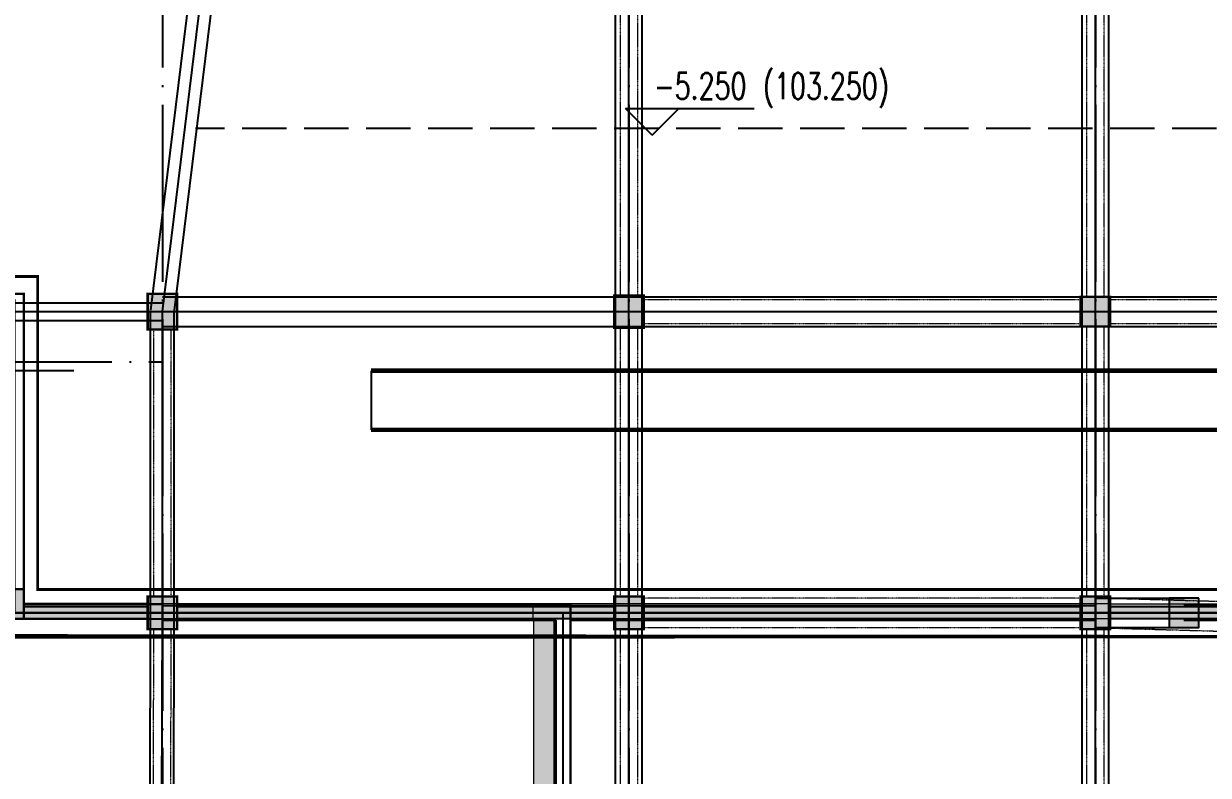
# Model space of a CAD drawing. Extents: x 290727 to 13733020, y 1731457 to 3643100.
# Drawn here: x 652827 to 672888, y 2195130 to 2207855 of the extents above; entities that cross this region are included whole.
import ezdxf

# ---------------------------------------------------------------- set-up
doc = ezdxf.new("R2010")
doc.units = 0
doc.header["$LTSCALE"] = 10
doc.header["$PDSIZE"] = 0.5
for name, pattern in [('DASH', [0.35, 0.25, -0.1]), ('DASHED', [0.75, 0.5, -0.25]), ('DOTE', [2.4200000000000004, 2, -0.2, 0.02, -0.2])]:
    doc.linetypes.add(name, pattern=pattern)
doc.layers.get('0').update_dxf_attribs({"linetype": 'CONTINUOUS'})
for name, color, linetype in [('-A-车行道路', 8, 'CONTINUOUS'), ('BEAM_DASH', 144, 'DASHED'), ('COLU', 2, 'CONTINUOUS'), ('COLUMN', 9, 'CONTINUOUS'), ('DIM_ELEV', 3, 'CONTINUOUS'), ('DOTE', 8, 'DOTE'), ('DUCT-排烟管', 2, 'CONTINUOUS'), ('DUCT-排烟管端线', 4, 'CONTINUOUS'), ('PUB_HATCH', 8, 'CONTINUOUS'), ('PUB_TEXT', 7, 'CONTINUOUS'), ('SPACE_HATCH', 8, 'CONTINUOUS'), ('WALL', 255, 'CONTINUOUS'), ('X-人防$0$PUB_HATCH', 8, 'CONTINUOUS'), ('作业图', 4, 'CONTINUOUS'), ('文字', 4, 'CONTINUOUS'), ('防火分区示意线', 4, 'CONTINUOUS'), ('防火分区线', 7, 'CONTINUOUS')]:
    doc.layers.add(name, color=color, linetype=linetype)
for name, color, linetype, true_color in [('1106', 7, 'CONTINUOUS', 0x89bf5f), ('2106', 7, 'CONTINUOUS', 0x64cfcf), ('2206', 7, 'CONTINUOUS', 0x3474d4)]:
    doc.layers.add(name, color=color, linetype=linetype, true_color=true_color)
for name, color, linetype, lineweight in [('_0', 7, 'CONTINUOUS', 15), ('X-人防$0$人防', 210, 'CONTINUOUS', 20), ('人防', 210, 'CONTINUOUS', 20)]:
    doc.layers.add(name, color=color, linetype=linetype, lineweight=lineweight)
doc.layers.get('0').off()
doc.styles.add('_TCH_DIM', font='SIMPLEX', dxfattribs={"bigfont": 'GBCBIG'})

# ---------------------------------------------------------------- blocks, each defined once
blk = doc.blocks.new('A$C55C93FC2')
at = {"layer": 'DOTE', "linetype": 'DOTE', "ltscale": 150}
for p, q in [((170248.6431798763, 127235.4713699026), (170248.6431798761, 52513.62335556466)), ((178148.6431798763, 127235.4713699026), (178148.6431798761, 52513.62335558701)), ((186048.6431798761, 127235.4713699026), (186048.6431798761, 52513.6233556075)), ((102195.9590474386, 76542.35001189262), (252290.8196143164, 76542.35001189169)), ((10299.45606850745, 75692.3500111429), (170248.6431798762, 75692.35001114244)), ((154884.1350579555, 71442.35001189262), (252290.8196143164, 71442.35001189262))]:
    blk.add_line(p, q, dxfattribs=at)
blk = doc.blocks.new('_FZH')
blk.add_lwpolyline([(-0.5, -0.5), (0.5, -0.5), (0.5, 0.5), (-0.5, 0.5)], close=True)
at = {"layer": 'PUB_HATCH'}
blk.add_solid([(-0.5, -0.5), (0.5, -0.5), (-0.5, 0.5), (0.5, 0.5)], dxfattribs=at)
blk = doc.blocks.new('车库建筑作业图')
at = {"layer": 'SPACE_HATCH'}
for points in [[(661610.4503020884, 2197863.948250477), (661556.3339886, 2198030.614954212), (652826.6589281687, 2198030.620933822), (652576.6590456461, 2197780.621105066), (661462.5084588326, 2197780.61501848)], [(671226.8842265549, 2197780.608330125), (671226.8843977987, 2198030.608330125), (661556.3339886, 2198030.614954212), (661610.4503020884, 2197863.948250477), (661812.5084588326, 2197780.614778738)], [(676876.8866418464, 2197780.367752732), (676876.8866424911, 2198030.367764739), (671226.8378059443, 2198028.616659795), (671226.9152877904, 2197778.616671802)]]:
    blk.add_hatch(color=256, dxfattribs=at).paths.add_polyline_path(points)
at = {"layer": 'X-人防$0$PUB_HATCH'}
blk.add_hatch(color=256, dxfattribs=at).paths.add_polyline_path([(661462.5084588326, 2197780.61501848), (661462.5089230716, 2192474.118608566), (661812.5089230716, 2192474.118639186), (661812.5084588326, 2197780.614778738), (661610.4503020884, 2197863.948250477)])
at = {"layer": '-A-车行道路', "linetype": 'DASH', "ltscale": 300}
blk.add_lwpolyline([(689826.8842950658, 2206079.787073784), (655736.6070021638, 2206079.787074155)], dxfattribs=at)
at = {"layer": '_0', "linetype": 'Continuous', "flags": 128}
blk.add_lwpolyline([(660836.3000245402, 2197780.586304004), (661456.2108421815, 2197780.586358246), (661456.2108421815, 2198030.608330176)], dxfattribs=at)
at = {"layer": 'DIM_ELEV'}
for p, q in [((663471.0171711929, 2205969.793145902), (663021.0171711929, 2206419.793145902)), ((663021.0171711929, 2206419.793145902), (665196.0171711929, 2206419.793145902)), ((663471.0171711929, 2205969.793145902), (663921.0171711929, 2206419.793145902))]:
    blk.add_line(p, q, dxfattribs=at)
at = {"layer": 'DOTE', "linetype": 'Continuous', "ltscale": 150}
blk.add_line((653676.6564970316, 2201979.787114714), (646476.8842950186, 2201979.787114704), dxfattribs=at)
at = {"layer": 'WALL', "linetype": 'Continuous'}
for p, q in [((654926.8842950994, 2197979.787114673), (652827.6536054687, 2197979.787114741)), ((662826.8842950994, 2197979.787114711), (655426.8649209872, 2197979.787114725)), ((670726.8842950994, 2197979.787114723), (663326.8649209873, 2197979.787114692)), ((678626.8842950994, 2197979.787114718), (671226.8842950994, 2197979.787114701)), ((654926.8842950994, 2197779.787114666), (652827.6536054687, 2197779.787114746)), ((662826.8842950994, 2197779.787114711), (655426.8649209872, 2197779.787114726)), ((670726.8842950994, 2197779.787114723), (663326.8649209873, 2197779.787114725)), ((678626.8842950994, 2197779.787114718), (671226.8842950994, 2197779.787114725))]:
    blk.add_line(p, q, dxfattribs=at)
at = {"layer": 'X-人防$0$人防', "color": 210}
for p, q in [((661462.5084588326, 2197780.61501848), (661462.5089230716, 2192474.118608566)), ((661812.5089230716, 2192474.118639186), (661812.5084588326, 2197780.614778738))]:
    blk.add_line(p, q, dxfattribs=at)
at = {"layer": '人防'}
for p, q in [((661556.3339886, 2198030.614954212), (652826.6589281687, 2198030.620933822)), ((671226.8843977987, 2198030.608330125), (661556.3339886, 2198030.614954212)), ((676876.886642491, 2198030.367764739), (671226.8378059443, 2198028.616659795)), ((661462.5084588326, 2197780.61501848), (652576.6590456461, 2197780.621105066)), ((671226.8842265549, 2197780.608330125), (661812.5084588326, 2197780.614778738)), ((676876.8866418463, 2197780.367752732), (671226.9152877904, 2197778.616671802))]:
    blk.add_line(p, q, dxfattribs=at)
at = {"layer": '防火分区示意线', "color": 5, "linetype": 'DASH', "ltscale": 300, "const_width": 50, "elevation": -2.017032051709331}
blk.add_lwpolyline([(683548.8595907034, 2181478.15972309), (682759.900056763, 2181478.15972309), (682548.8400330131, 2181478.15972309), (681548.8400330131, 2181478.159723091), (681548.8400330131, 2186578.15972309), (679263.3491417725, 2186578.159723102), (679263.377999895, 2198276.506587967), (653063.1203569457, 2198276.506587979), (653063.1203569702, 2203578.159723026), (649248.840069573, 2203578.159722685), (649248.8400686283, 2205134.37260848), (649248.8400674418, 2207078.07185518), (648248.8400672068, 2207078.297137912), (648248.8400672069, 2212978.160330127), (647363.348906891, 2212978.158985338), (647363.3932666241, 2236578.099314738)], dxfattribs=at)
at = {"layer": '防火分区示意线', "color": 3, "linetype": 'DASH', "ltscale": 300, "const_width": 50}
blk.add_lwpolyline([(687857.3499606135, 2178279.697511427), (682768.7557690705, 2178279.515669833), (682768.6296660904, 2180679.787253851), (682568.6654088387, 2180679.787253852), (680768.6654088421, 2180679.78725385), (680768.6654088421, 2185779.787253876), (678483.1725441152, 2185779.787253876), (678483.2014023, 2197478.159356448), (652282.945732771, 2197479.812491376), (652282.9457327955, 2202779.787253749), (648468.6654458877, 2202779.787253736), (648468.6654437629, 2206279.789488653), (647468.6662942925, 2206279.789488078), (647468.6639546535, 2207379.788667199), (637168.6634940978, 2207379.784837983), (637168.6647287635, 2205946.860801869), (630368.6666270538, 2205946.860801866), (630368.6656504918, 2207379.78725341), (623968.6654430358, 2207379.787253409), (623968.6654430364, 2202579.787253413), (615068.6659577573, 2202579.78725341), (615068.6654826283, 2207379.78725341), (608668.6654430357, 2207379.78725341)], dxfattribs=at)
at = {"layer": '防火分区线', "linetype": 'Continuous', "flags": 128}
blk.add_lwpolyline([(683162.31941605, 2181079.787114852), (682773.436196785, 2181079.787114852), (682562.3761730351, 2181079.787114854), (681162.3761730351, 2181079.787114852), (681162.3761730351, 2181079.787114854), (681162.3761730351, 2186179.787114877), (678876.8842950513, 2186179.787114877), (678876.9131531739, 2197878.133979729), (652676.6564969658, 2197879.787114719), (652676.6564969904, 2203179.787114752), (648862.3762098379, 2203179.787114739), (648862.376207713, 2206679.789349885), (647862.3762077079, 2206679.78934931), (647862.3738680686, 2207779.788676908), (636762.3739960039, 2207779.784550277), (636762.3752306695, 2206346.86066287), (630762.3771837907, 2206346.860662867), (630762.3762072287, 2207779.787114412), (623562.3762072287, 2207779.787114411), (623562.3762072293, 2202979.787114414), (615462.3766823561, 2202979.787114412), (615462.3762072271, 2207779.787114412), (608262.3762072287, 2207779.787114412)], dxfattribs=at)
at = {"layer": 'COLUMN', "linetype": 'Continuous'}
for p, xscale, yscale, zscale, rotation in [((655176.8842950845, 2202979.725001465), 600.0000000004657, 499.9999996098923, 499.9999996098923, 270.0000000496923), ((663076.8842951376, 2202979.725001465), 550.0000000004657, 500.0000000823056, 500.0000000823056, 269.9999999643574), ((670976.884295052, 2202979.787114763), 500, 500, 500, 270), ((652577.653605329, 2198029.692644127), 500, 500, 500, 270), ((655176.8746081179, 2197879.725001599), 550, 499.9806261314079, 499.9806261314079, 270), ((663076.8746081179, 2197879.725001599), 550, 499.9806261314079, 499.9806261314079, 270), ((670976.884295052, 2197879.725001599), 550, 500, 500, 270)]:
    blk.add_blockref('_FZH', p, dxfattribs=dict(at, xscale=xscale, yscale=yscale, zscale=zscale, rotation=rotation))
at = {"layer": '文字', "linetype": 'Continuous'}
blk.add_blockref('A$C55C93FC2', (484928.2411151752, 2126437.437102827), dxfattribs=at)
at = {"layer": 'PUB_TEXT', "style": '_TCH_DIM', "width": 0.7058823529411765}
for s, p in [('-5.250', (663501.0171711929, 2206577.293145902)), ('(103.250)', (665346.0171711929, 2206577.293145902))]:
    blk.add_text(s, height=446.25, dxfattribs=at).set_placement(p)
blk = doc.blocks.new('人防-l')
at = {"layer": '2106'}
for points in [[(807318.6594224663, -930083.7827650621), (806818.6594224663, -930083.7827650621), (806818.6594224663, -930683.7827650621), (807318.6594224663, -930683.7827650621)], [(815218.6594224663, -930108.7827650621), (814718.6594224663, -930108.7827650621), (814718.6594224663, -930658.7827650621), (815218.6594224663, -930658.7827650621)], [(823118.6594224663, -930133.7827650621), (822618.6594224663, -930133.7827650621), (822618.6594224663, -930633.7827650621), (823118.6594224663, -930633.7827650621)], [(807318.6594224663, -935208.7827650621), (806818.6594224663, -935208.7827650621), (806818.6594224663, -935758.7827650621), (807318.6594224663, -935758.7827650621)], [(815218.6594224663, -935208.7827650621), (814718.6594224663, -935208.7827650621), (814718.6594224663, -935758.7827650621), (815218.6594224663, -935758.7827650621)], [(823118.6594224663, -935208.7827650621), (822618.6594224663, -935208.7827650621), (822618.6594224663, -935758.7827650621), (823118.6594224663, -935758.7827650621)], [(824618.6594224663, -935233.7827650621), (824118.6594224663, -935233.7827650621), (824118.6594224663, -935733.7827650621), (824618.6594224663, -935733.7827650621)]]:
    blk.add_hatch(color=0, dxfattribs=at).paths.add_polyline_path(points)
at = {"color": 0}
for p, q in [((807068.6594224663, -930383.7827650621), (807818.6594224663, -924283.7827650621)), ((814968.6594224663, -930383.7827650621), (814968.6594224663, -924283.7827650621)), ((822868.6594224663, -930383.7827650621), (822868.6594224663, -924283.7827650621)), ((804569.0031724663, -930383.7827650621), (807068.6594224663, -930383.7827650621)), ((807068.6594224663, -935483.7827650621), (807068.6594224663, -930383.7827650621)), ((807068.6594224663, -930383.7827650621), (814968.6594224663, -930383.7827650621)), ((814968.6594224663, -935483.7827650621), (814968.6594224663, -930383.7827650621)), ((814968.6594224663, -930383.7827650621), (822868.6594224663, -930383.7827650621)), ((822868.6594224663, -935483.7827650621), (822868.6594224663, -930383.7827650621)), ((822868.6594224663, -930383.7827650621), (830768.6594224663, -930383.7827650621)), ((804569.0031724663, -935483.7827650621), (807068.6594224663, -935483.7827650621)), ((807054.2844224663, -940583.7827650621), (807068.6594224663, -935483.7827650621)), ((807068.6594224663, -935483.7827650621), (813854.2844224663, -935483.7827650621)), ((813854.2844224663, -935483.7827650621), (814968.6594224663, -935483.7827650621)), ((813854.2844224663, -940583.7358900621), (813854.2844224663, -935483.7827650621)), ((814968.6594224663, -940583.7827650621), (814968.6594224663, -935483.7827650621)), ((814968.6594224663, -935483.7827650621), (822868.6594224663, -935483.7827650621)), ((822868.6594224663, -940583.7827650621), (822868.6594224663, -935483.7827650621)), ((822868.6594224663, -935483.7827650621), (824368.6594224663, -935483.7827650621)), ((824368.6594224663, -935483.7827650621), (830768.6594224663, -935483.7827650621))]:
    blk.add_line(p, q, dxfattribs=at)
for p in [(807068.6594224663, -930383.7827650621), (814968.6594224663, -930383.7827650621), (822868.6594224663, -930383.7827650621), (807068.6594224663, -935483.7827650621), (813854.2844224663, -935483.7827650621), (814968.6594224663, -935483.7827650621), (822868.6594224663, -935483.7827650621), (824368.6594224663, -935483.7827650621)]:
    blk.add_point(p, dxfattribs=at)
at = {"layer": '1106', "color": 0}
for p, q in [((822868.6594224663, -935233.7827650621), (824368.6594224663, -935233.7827650621)), ((804719.0031724663, -935333.7827650621), (807068.6594224663, -935333.7827650621)), ((807068.6594224663, -935358.7827650621), (813854.2844224663, -935358.7827650621)), ((813854.2844224663, -935358.7827650621), (814968.6594224663, -935358.7827650621)), ((814968.6594224663, -935358.7827650621), (822868.6594224663, -935358.7827650621)), ((824368.6594224663, -935358.7827650621), (830643.6594224663, -935358.7827650621)), ((804469.0031724663, -935583.7827650621), (807068.6594224663, -935583.7827650621)), ((807068.6594224663, -935608.7827650621), (813729.2844224663, -935608.7827650621)), ((813729.2844224663, -940583.7358900621), (813729.2844224663, -935608.7827650621)), ((813979.2844224663, -935608.7827650621), (814968.6594224663, -935608.7827650621)), ((813979.2844224663, -940583.7358900621), (813979.2844224663, -935608.7827650621)), ((814968.6594224663, -935608.7827650621), (822868.6594224663, -935608.7827650621)), ((824368.6594224663, -935608.7827650621), (830768.6594224663, -935608.7827650621)), ((822868.6594224663, -935733.7827650621), (824368.6594224663, -935733.7827650621))]:
    blk.add_line(p, q, dxfattribs=at)
at = {"layer": '2106', "color": 0, "linetype": 'Continuous'}
for points in [[(807318.6594224663, -930083.7827650621), (806818.6594224663, -930083.7827650621), (806818.6594224663, -930683.7827650621), (807318.6594224663, -930683.7827650621)], [(815218.6594224663, -930108.7827650621), (814718.6594224663, -930108.7827650621), (814718.6594224663, -930658.7827650621), (815218.6594224663, -930658.7827650621)], [(823118.6594224663, -930133.7827650621), (822618.6594224663, -930133.7827650621), (822618.6594224663, -930633.7827650621), (823118.6594224663, -930633.7827650621)], [(807318.6594224663, -935208.7827650621), (806818.6594224663, -935208.7827650621), (806818.6594224663, -935758.7827650621), (807318.6594224663, -935758.7827650621)], [(815218.6594224663, -935208.7827650621), (814718.6594224663, -935208.7827650621), (814718.6594224663, -935758.7827650621), (815218.6594224663, -935758.7827650621)], [(823118.6594224663, -935208.7827650621), (822618.6594224663, -935208.7827650621), (822618.6594224663, -935758.7827650621), (823118.6594224663, -935758.7827650621)], [(824618.6594224663, -935233.7827650621), (824118.6594224663, -935233.7827650621), (824118.6594224663, -935733.7827650621), (824618.6594224663, -935733.7827650621)]]:
    blk.add_lwpolyline(points, close=True, dxfattribs=at)
at = {"layer": '2206', "color": 0}
for p, q in [((806870.1594224663, -930359.3765150621), (807620.1594224663, -924259.3765150621)), ((806870.1594224663, -930359.3765150621), (807620.1594224663, -924259.3765150621)), ((807267.1594224663, -930408.1890150621), (808017.1594224663, -924308.1890150621)), ((814743.6594224663, -930383.7827650621), (814743.6594224663, -924283.7827650621)), ((814743.6594224663, -930383.7827650621), (814743.6594224663, -924283.7827650621)), ((815193.6594224663, -930383.7827650621), (815193.6594224663, -924283.7827650621)), ((822643.6594224663, -930383.7827650621), (822643.6594224663, -924283.7827650621)), ((822643.6594224663, -930383.7827650621), (822643.6594224663, -924283.7827650621)), ((823093.6594224663, -930383.7827650621), (823093.6594224663, -924283.7827650621)), ((804569.0031724663, -930233.7827650621), (807068.6594224663, -930233.7827650621)), ((804569.0031724663, -930233.7827650621), (807068.6594224663, -930233.7827650621)), ((807068.6594224663, -930133.7827650621), (814968.6594224663, -930133.7827650621)), ((807068.6594224663, -930133.7827650621), (814968.6594224663, -930133.7827650621)), ((814968.6594224663, -930133.7827650621), (822868.6594224663, -930133.7827650621)), ((814968.6594224663, -930133.7827650621), (822868.6594224663, -930133.7827650621)), ((822868.6594224663, -930133.7827650621), (830768.6594224663, -930133.7827650621)), ((822868.6594224663, -930133.7827650621), (830768.6594224663, -930133.7827650621)), ((806868.6594224663, -935483.7827650621), (806868.6594224663, -930383.7827650621)), ((806868.6594224663, -935483.7827650621), (806868.6594224663, -930383.7827650621)), ((807268.6594224663, -935483.7827650621), (807268.6594224663, -930383.7827650621)), ((814743.6594224663, -935483.7827650621), (814743.6594224663, -930383.7827650621)), ((814743.6594224663, -935483.7827650621), (814743.6594224663, -930383.7827650621)), ((815193.6594224663, -935483.7827650621), (815193.6594224663, -930383.7827650621)), ((822643.6594224663, -935483.7827650621), (822643.6594224663, -930383.7827650621)), ((822643.6594224663, -935483.7827650621), (822643.6594224663, -930383.7827650621)), ((823093.6594224663, -935483.7827650621), (823093.6594224663, -930383.7827650621)), ((804569.0031724663, -930533.7827650621), (807068.6594224663, -930533.7827650621)), ((807068.6594224663, -930633.7827650621), (814968.6594224663, -930633.7827650621)), ((814968.6594224663, -930633.7827650621), (822868.6594224663, -930633.7827650621)), ((822868.6594224663, -930633.7827650621), (830768.6594224663, -930633.7827650621)), ((822868.6594224663, -935233.7827650621), (824368.6594224663, -935233.7827650621)), ((822868.6594224663, -935233.7827650621), (824368.6594224663, -935233.7827650621)), ((806854.2844224663, -940583.2202650621), (806868.6594224663, -935483.2202650621)), ((806854.2844224663, -940583.2202650621), (806868.6594224663, -935483.2202650621)), ((807254.2844224663, -940584.3452650621), (807268.6594224663, -935484.3452650621)), ((814743.6594224663, -940583.7827650621), (814743.6594224663, -935483.7827650621)), ((814743.6594224663, -940583.7827650621), (814743.6594224663, -935483.7827650621)), ((815193.6594224663, -940583.7827650621), (815193.6594224663, -935483.7827650621)), ((822643.6594224663, -940583.7827650621), (822643.6594224663, -935483.7827650621)), ((822643.6594224663, -940583.7827650621), (822643.6594224663, -935483.7827650621)), ((823093.6594224663, -940583.7827650621), (823093.6594224663, -935483.7827650621)), ((822868.6594224663, -935733.7827650621), (824368.6594224663, -935733.7827650621))]:
    blk.add_line(p, q, dxfattribs=at)
blk = doc.blocks.new('A$C7FBF512A')
at = {"layer": 'DUCT-排烟管', "color": 0, "linetype": 'Continuous', "const_width": 75}
for points in [[(169267.7558638596, -64449.40899916226), (153137.4023322463, -64449.40899916226)], [(153137.4023322463, -65449.40899916226), (169267.7558638596, -65449.40899916226)]]:
    blk.add_lwpolyline(points, dxfattribs=at)
at = {"layer": 'DUCT-排烟管端线', "color": 0, "linetype": 'Continuous'}
blk.add_line((153137.4023322463, -64449.40899916226), (153137.4023322463, -65449.40899916226), dxfattribs=at)
blk = doc.blocks.new('梁图-10.22')
at = {"layer": 'BEAM_DASH', "color": 0, "lineweight": 18}
for p, q in [((-1455042.222902388, 253057.8575005536), (-1455724.599951568, 247507.8575005527)), ((-1455321.587911239, 247507.8575005527), (-1454639.21086206, 253057.8575005536)), ((-1447809.979177306, 253057.8575005536), (-1447809.979177306, 247482.8575005536)), ((-1447509.979177306, 247482.8575005536), (-1447509.979177306, 253057.8575005536)), ((-1439909.979177306, 253057.8575005536), (-1439909.979177306, 247457.8575005536)), ((-1439609.979177306, 247457.8575005536), (-1439609.979177306, 253057.8575005536)), ((-1447909.979177306, 247457.8575005536), (-1455309.979177306, 247457.8575005536)), ((-1440009.979177306, 247407.8575005536), (-1447409.979177306, 247407.8575005536)), ((-1432109.979177306, 247407.8575005536), (-1439509.979177306, 247407.8575005536)), ((-1455809.979177306, 247357.8575005541), (-1457909.635427306, 247357.8575005536)), ((-1457909.635427306, 247057.8575005578), (-1455809.979177306, 247057.8575005578)), ((-1447409.979177306, 247007.8575005592), (-1440009.979177306, 247007.8575005592)), ((-1439509.979177306, 247007.8575005592), (-1432109.979177306, 247007.8575005592)), ((-1455709.979177306, 246907.8575005592), (-1455709.979177306, 242382.8575005592)), ((-1455409.979177306, 242382.8575005592), (-1455409.979177306, 246907.8575005592)), ((-1455309.979177306, 246957.8575005592), (-1447909.979177306, 246957.8575005592)), ((-1447809.979177306, 246932.8575005592), (-1447809.979177306, 242382.8575005592)), ((-1447509.979177306, 242382.8575005592), (-1447509.979177306, 246932.8575005592)), ((-1439909.979177306, 246957.8575005592), (-1439909.979177306, 242382.8575005592)), ((-1439609.979177306, 242382.8575005592), (-1439609.979177306, 246957.8575005587)), ((-1440009.979177306, 242357.8575005592), (-1447409.979177306, 242357.8575005592)), ((-1432109.979177306, 242140.079129179), (-1439509.979177306, 242350.8386228508)), ((-1455710.754895702, 241832.8575005592), (-1455723.509184918, 237307.8575005573)), ((-1455423.507993222, 237307.8575005573), (-1455410.753704006, 241832.8575005592)), ((-1447809.979177306, 241832.8575005592), (-1447809.979177306, 237307.8575005573)), ((-1447509.979177306, 237307.8575005573), (-1447509.979177306, 241832.8575005592)), ((-1447409.979177306, 241857.8575005592), (-1440009.979177306, 241857.8575005592)), ((-1439909.979177306, 241832.8575005592), (-1439909.979177306, 237307.8575005573)), ((-1439609.979177306, 237307.8575005573), (-1439609.979177306, 241832.8575005592)), ((-1439509.979177306, 241850.635871938), (-1432109.979177306, 241639.8763782619))]:
    blk.add_line(p, q, dxfattribs=at)
at = {"layer": 'COLU', "color": 0, "const_width": 40}
for points in [[(-1455309.979177306, 247507.8575005489), (-1455809.979177306, 247507.8575005489), (-1455809.979177306, 246907.8575005592), (-1455309.979177306, 246907.8575005592)], [(-1447409.979177306, 247482.8575005513), (-1447909.979177306, 247482.8575005513), (-1447909.979177306, 246932.8575005592), (-1447409.979177306, 246932.8575005592)], [(-1439509.979177306, 247457.8575005513), (-1440009.979177306, 247457.8575005513), (-1440009.979177306, 246957.8575005592), (-1439509.979177306, 246957.8575005587)], [(-1457909.635427306, 242507.8575005564), (-1458409.635427306, 242507.8575005564), (-1458409.635427306, 242007.8575005592), (-1457909.635427306, 242007.8575005592)], [(-1455309.979177306, 242382.8575005564), (-1455809.979177306, 242382.8575005564), (-1455809.979177306, 241832.8575005592), (-1455309.979177306, 241832.8575005592)], [(-1447409.979177306, 242382.8575005564), (-1447909.979177306, 242382.8575005564), (-1447909.979177306, 241832.8575005592), (-1447409.979177306, 241832.8575005592)], [(-1439509.979177306, 242382.8575005564), (-1440009.979177306, 242382.8575005564), (-1440009.979177306, 241832.8575005592), (-1439509.979177306, 241832.8575005592)]]:
    blk.add_lwpolyline(points, close=True, dxfattribs=at)
at = {"layer": 'WALL', "color": 0, "const_width": 40}
for points in [[(-1457909.635427306, 242507.857500677), (-1457909.635427306, 247507.942823655), (-1461723.947927306, 247507.958448655), (-1461723.947927306, 251008.5762505801), (-1462774.159744479, 251008.5762505801), (-1462774.160654147, 253158.5762505536)], [(-1455809.979177306, 242257.8575005583), (-1457909.635427306, 242257.8575005578)], [(-1455559.979177306, 242257.8575005583), (-1455559.979177306, 242232.8575005583)], [(-1448649.354177306, 237307.9022312695), (-1448649.354177306, 242232.8575005583), (-1455309.979177306, 242232.8575005583)], [(-1457909.635427306, 242007.8575005592), (-1455809.979177306, 242007.8575005592)], [(-1455559.979177306, 241982.8575005592), (-1455559.979177306, 242007.8575005592)], [(-1455309.979177306, 241982.8575005592), (-1448899.354177306, 241982.8575005592)], [(-1448899.354177306, 241982.8575005056), (-1448899.354177306, 237307.9022312206)]]:
    blk.add_lwpolyline(points, dxfattribs=at)

msp = doc.modelspace()

# ---------------------------------------------------------------- block references
at = {"layer": '作业图', "color": 8, "linetype": 'ByBlock', "extrusion": (8.375082255434633e-20, 6.906956049514209e-07, 0.9999999999997616)}
msp.add_blockref('梁图-10.22', (2110736.317229423, 1955771.835862295, -0.471097132047975), dxfattribs=at)
at = {"layer": '作业图', "linetype": 'Continuous'}
msp.add_blockref('车库建筑作业图', (0, 0), dxfattribs=at)
at = {"layer": '作业图', "color": 8, "linetype": 'ByBlock'}
msp.add_blockref('人防-l', (-151892.3437962893, 3133363.476128358), dxfattribs=at)
at = {"layer": '文字', "color": 8}
msp.add_blockref('A$C7FBF512A', (505573.5976677537, 2266429.196113881), dxfattribs=at)

doc.saveas('drawing.dxf')
